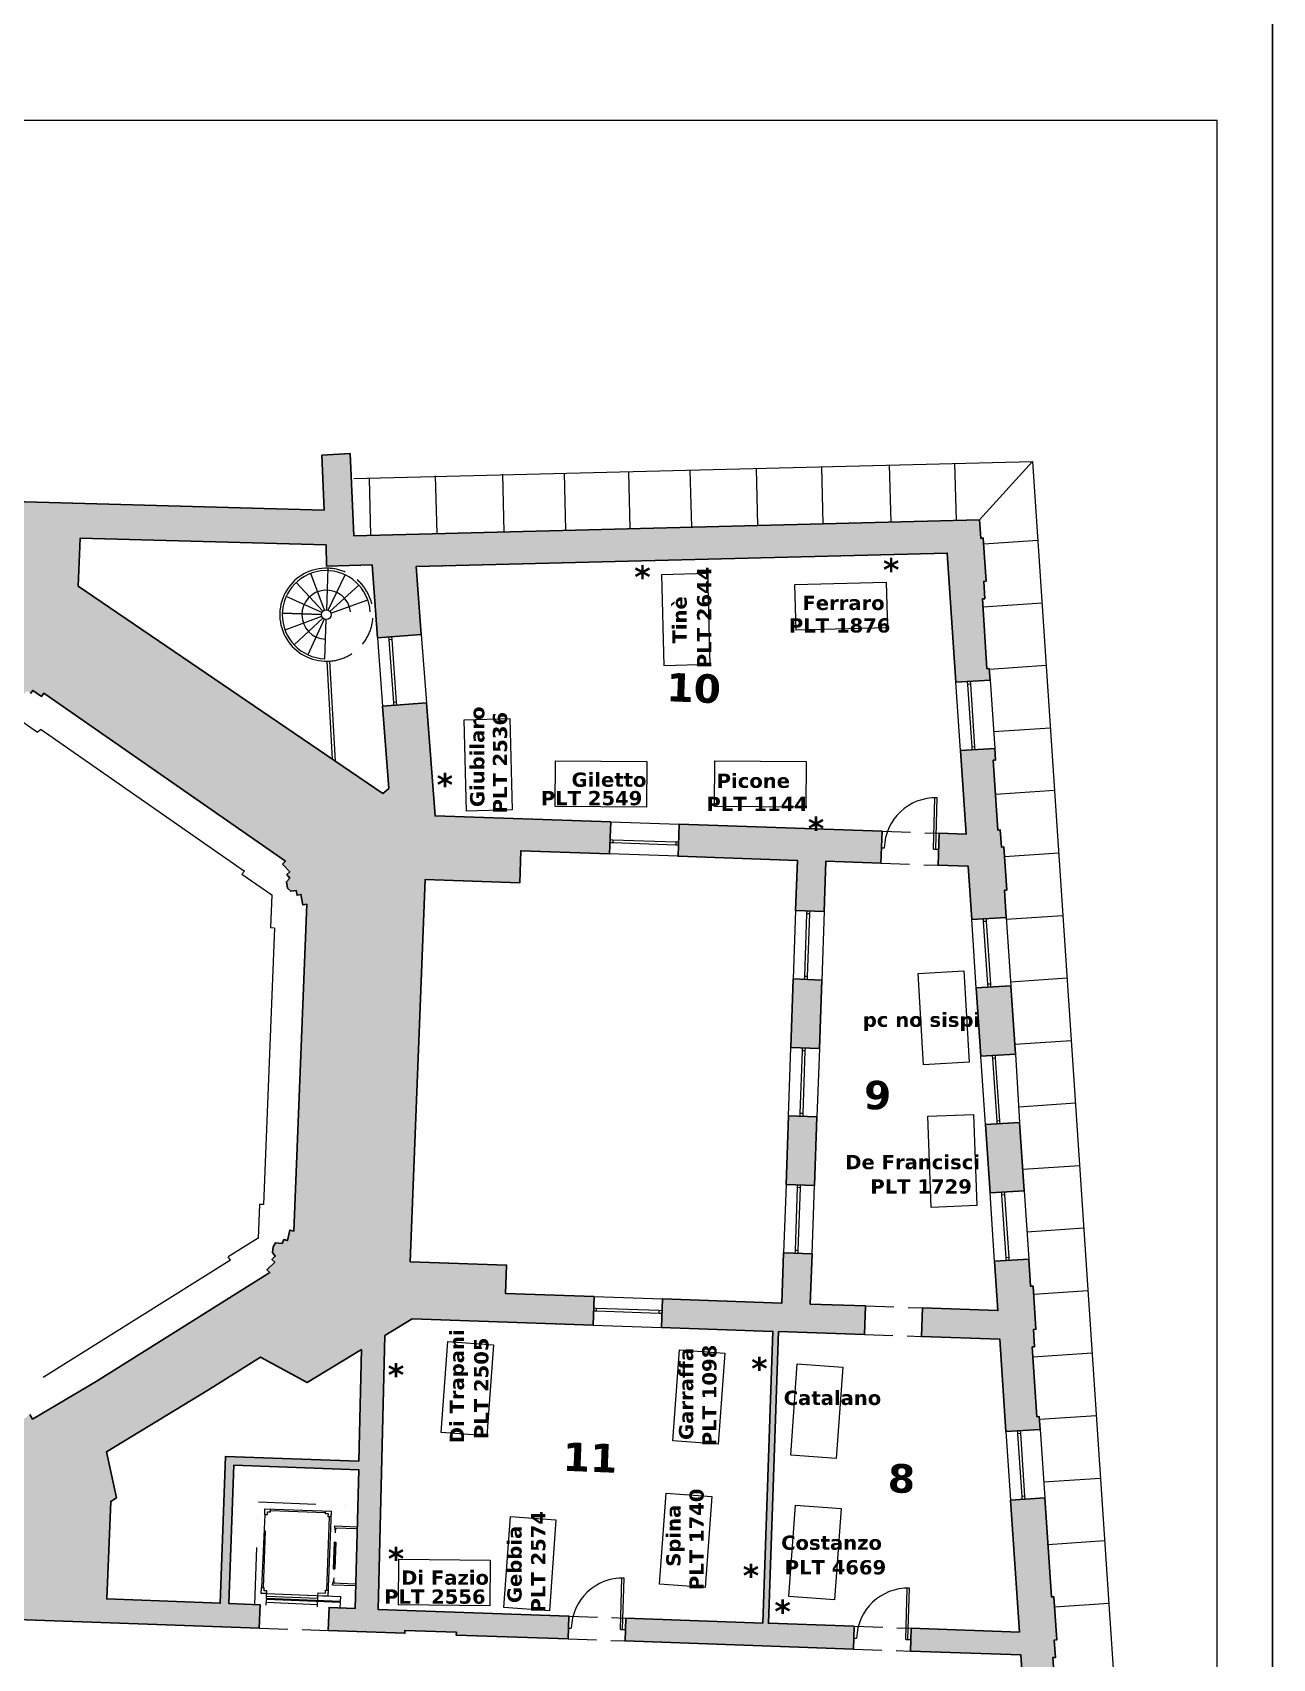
# Model space of a CAD drawing. Extents: x 1037 to 14540, y 1034 to 18285.
# Drawn here: x 12368 to 14540, y 6686 to 9534 of the extents above; entities that cross this region are included whole.
import ezdxf

# ---------------------------------------------------------------- set-up
doc = ezdxf.new("R2010")
doc.units = 0
doc.header["$LTSCALE"] = 100
doc.header["$MEASUREMENT"] = 0
doc.linetypes.add('TRATTEGGIATA', pattern=[0.75, 0.5, -0.25])
doc.linetypes.add('TRATTO-PUNTOX2', pattern=[2, 1, -0.5, 0, -0.5])
for name, color, linetype in [('infissi', 251, 'CONTINUOUS'), ('legenda testi', 7, 'CONTINUOUS'), ('murature polilinee', 7, 'CONTINUOUS'), ('murature retini', 253, 'CONTINUOUS'), ('proiezioni', 252, 'CONTINUOUS'), ('Tavoli', 250, 'CONTINUOUS'), ('testi PLT', 154, 'CONTINUOUS')]:
    doc.layers.add(name, color=color, linetype=linetype)
doc.layers.add('testi nomi personale', color=251, linetype='CONTINUOUS', lineweight=20)
doc.layers.add('testi numero stanza', color=40, linetype='CONTINUOUS', lineweight=30)
doc.styles.add('stile1', font='verdanab.ttf', dxfattribs={"height": 1})

msp = doc.modelspace()

# ---------------------------------------------------------------- hatches: boundary and pattern name
at = {"layer": 'murature retini', "lineweight": 30}
h = msp.add_hatch(color=256, dxfattribs=at)
h.paths.add_polyline_path([(13351.8, 7319.8), (13196.6, 7325.2), (13198.4, 7375.2), (13029.3, 7381), (13056, 8050.5), (13221.5, 8044.8), (13223.4, 8100.7), (13379, 8095.4), (13381, 8151.3), (13073.3, 8161.9), (13058.2, 8360), (12981.3, 8354.1), (12991.9, 8210), (12981.5, 8201.3), (12448.1, 8564.5), (12451.4, 8648.2), (12882.2, 8636.4), (12883.1, 8599.4), (12963.1, 8601.4), (12972.5, 8473.8), (13049.1, 8479.6), (13040.1, 8598.5), (13970.6, 8622.1), (13985.7, 8396.1), (14045.6, 8399.7), (14044.2, 8419.9), (14040, 8419.6), (14032, 8541.9), (14036.3, 8542.2), (14034.3, 8572.5), (14038.6, 8572.8), (14033.6, 8648.5), (14029.3, 8648.2), (14027.2, 8680.6), (12930.8, 8652.7), (12924.4, 8796.9), (12874.9, 8793.8), (12878.7, 8697.5), (12207.4, 8715.8), (12207.8, 8725.8), (12197.8, 8726.1), (12197.4, 8716.1), (11312.5, 8740.8), (11312.8, 8750.9), (11302.8, 8751.1), (11302.5, 8741.1), (11069.3, 8747.6), (11073.1, 8867.2), (11043.2, 8868.2), (11036.3, 8662), (10449, 8692.7), (10455.5, 8887.8), (10398, 8889.7), (10387.8, 8585), (10284.7, 8589.6), (10264.4, 8153.5), (10243.4, 8154.2), (10222.7, 7829.1), (10302.6, 7825.6), (10305.8, 7875.5), (10405.7, 7871.2), (10403.8, 7841.3), (10453.3, 7839.2), (10461.4, 8029), (10555, 8026.8), (10558.1, 8158.8), (10488.2, 8160.4), (10513.5, 8629.2), (11062.5, 8600.5), (11061.6, 8580.5), (11117.8, 8577.6), (11122.9, 8696.1), (11504.8, 8685.5), (11543.5, 8593.3), (11106.4, 8313.1), (11108.9, 8371.1), (11052.7, 8373.5), (11043, 8147.3), (10959.6, 8149.3), (10956.5, 8017.3), (11024.4, 8015.7), (11001.7, 7486.6), (10951.6, 7488.3), (10947.3, 7364.4), (11039.4, 7361.2), (11025.8, 7094.2), (11076.3, 7092.2), (11078.9, 7165.7), (11182.2, 7225), (11551.6, 6968.1), (11550.5, 6907.2), (11482.3, 6844.3), (11324.2, 6849.8), (11321.9, 6789.9), (11597.6, 6780.2), (11597.8, 6785.2), (11687.8, 6782), (11687.6, 6777), (11785.1, 6773.6), (11786.9, 6823.9), (11730.1, 6825.2), (11738.6, 6919), (11948.5, 6913.2), (11945.3, 6820.3), (11886.8, 6821.6), (11885, 6770.1), (12044, 6764.5), (12046.1, 6818), (12003.2, 6819), (12006.4, 6908.9), (12250.3, 6900.3), (12247.2, 6813.4), (12146.2, 6815.7), (12144, 6761), (12765.1, 6739.1), (12766.6, 6780), (12711.9, 6782.1), (12720.4, 7024.4), (12939.4, 7016.7), (12933.4, 6773.6), (12887.5, 6775.4), (12886.1, 6734.9), (13020.3, 6730.2), (13020.5, 6735.2), (13110.5, 6732), (13110.3, 6727), (13306.2, 6720.1), (13307.6, 6760.1), (12973.4, 6771.8), (12985.2, 7251.6), (13033.3, 7280.8), (13350.1, 7269.9)])
h.paths.add_polyline_path([(12479.4, 7171.1), (12783.5, 7361.9), (12778.7, 7367), (12792.3, 7379.9), (12787.4, 7385), (12793.2, 7390.5), (12788.1, 7397.2), (12789.4, 7407.3), (12793.9, 7414.1), (12805.1, 7412.8), (12808.1, 7419.7), (12814.4, 7418.1), (12818.9, 7436.3), (12825.6, 7434.6), (12848.5, 8007), (12841.6, 8005.8), (12838.3, 8024.3), (12831.5, 8023), (12830, 8030.9), (12820.3, 8029.9), (12814.6, 8035.4), (12812.8, 8046.3), (12818.5, 8053), (12813.6, 8059), (12818.7, 8063.8), (12806, 8077.5), (12811.1, 8082.3), (12387.7, 8376.8), (12383.7, 8371), (12368.3, 8381.7), (12364.3, 8376), (12357.8, 8380.6), (12351.9, 8374), (12342.1, 8372.7), (12334.8, 8378.3), (12334.6, 8388.5), (12326.4, 8388.1), (12326.5, 8395.8), (12307.8, 8396.5), (12308.1, 8403.5), (11753.9, 8425.2), (11753.8, 8418.2), (11735.1, 8418.6), (11734.9, 8411.6), (11726.9, 8411.7), (11725, 8400.2), (11717.6, 8397.2), (11708.5, 8397.9), (11702.9, 8404.9), (11696.1, 8401), (11692.5, 8407), (11676.5, 8397.2), (11672.8, 8403.2), (11210, 8106.5), (11214.9, 8101.4), (11201.4, 8088.4), (11206.2, 8083.4), (11200.5, 8077.8), (11207, 8069.6), (11205.8, 8059.9), (11196.8, 8056), (11187.6, 8056.2), (11186.2, 8048.5), (11179.4, 8050.2), (11175.1, 8031.9), (11168.2, 8033.6), (11146.7, 7493.6), (11153.6, 7494.8), (11156.7, 7476.4), (11163.6, 7477.5), (11165, 7469.7), (11173.6, 7470.3), (11182.3, 7463.5), (11182.7, 7454.8), (11176.1, 7448.1), (11181.3, 7441.4), (11176.1, 7436.7), (11188.7, 7422.9), (11183.5, 7418.2), (11592.6, 7124.7), (11596.6, 7130.4), (11611.9, 7119.6), (11615.9, 7125.3), (11622.5, 7120.7), (11629.4, 7128.1), (11637.6, 7128.5), (11645.3, 7122.8), (11646.1, 7112.1), (11654, 7112.3), (11653.6, 7105.3), (11672.3, 7104.4), (11672, 7097.4), (12276.7, 7073.2), (12276.9, 7080.2), (12295.7, 7079.8), (12297.8, 7083.6), (12304.6, 7098.4), (12312.6, 7103.5), (12326.2, 7106.3), (12332.9, 7101.9), (12343.4, 7107), (12346.8, 7101), (12363, 7113.2), (12368.1, 7105.2)], flags=16)
h.paths.add_polyline_path([(12944.5, 7227.1), (12849.1, 7169.3), (12767.2, 7213.9), (12676.2, 7156.8), (12497.5, 7048.1), (12514.9, 6967.1), (12504.9, 6961.1), (12497.9, 6790.2), (12696.9, 6782.6), (12706, 7039.9), (12939.8, 7031.7)], flags=16)
h.paths.add_polyline_path([(11019.7, 6974.4), (11072.1, 6972.3), (11069.5, 6898.8), (11170.9, 6895.3), (11169.5, 6855.3), (11224.2, 6853.4), (11221.9, 6793.4), (10981.7, 6801.8), (10983.5, 6851.8), (11013.5, 6850.8)], flags=17)
h.paths.add_polyline_path([(10883.5, 6855.3), (10612.7, 6864.9), (10611.8, 6839.9), (10511.9, 6843.4), (10512.8, 6868.4), (10411.8, 6871.9), (10433.7, 7382.5), (10530.7, 7379.1), (10535.1, 7503), (10439, 7506.4), (10444.9, 7644.4), (10391.4, 7646.7), (10389.5, 7616.7), (10289.6, 7621), (10292.7, 7670.9), (10212.8, 7674.3), (10194.7, 7390.4), (10211.2, 7389.9), (10201.4, 6930.8), (10248.2, 6930.3), (10243.5, 6847.7), (10248.2, 6847.4), (10247.4, 6832.9), (10251.7, 6832.6), (10248.5, 6776.3), (10244.2, 6776.5), (10243.4, 6762), (10311.1, 6758.2), (10315.7, 6825.3), (10511, 6818.4), (10511.2, 6823.4), (10611.1, 6819.9), (10610.9, 6814.9), (10881.8, 6805.4)])
h.paths.add_polyline_path([(10598.4, 6464.1), (10600, 6504.1), (10870.9, 6493.6), (10869.4, 6453.6), (10752.3, 6458.1), (10721.8, 5915.9), (10839.3, 5910.6), (10836.9, 5850.7), (10817.5, 5851.8), (10817.7, 5856.1), (10740.8, 5860.3), (10740.5, 5856), (10710.2, 5857.7), (10710, 5853.4), (10634.2, 5857.7), (10634.5, 5861.9), (10604.2, 5863.6), (10604.4, 5867.9), (10527.5, 5872.2), (10527.2, 5867.9), (10512.1, 5868.8), (10515.7, 5928.8), (10681.9, 5917.7), (10712.3, 6459.7)])
h.paths.add_polyline_path([(10970.8, 6489.7), (11209.8, 6480.4), (11208.2, 6440.5), (11101.4, 6444.6), (11080.6, 5900), (11272.9, 5890.1), (11270.5, 5829.8), (11251, 5830.8), (11251.2, 5835.1), (11174.3, 5838.9), (11174, 5834.6), (11143.7, 5836.1), (11143.5, 5831.8), (11067.8, 5835.5), (11068, 5839.8), (11037.7, 5841.3), (11037.9, 5845.6), (10960.9, 5849.3), (10960.7, 5845), (10945.6, 5845.8), (10949.2, 5905.7), (11040.6, 5901.5), (11061.4, 6446.1), (10969.4, 6449.7)])
h.paths.add_polyline_path([(10226.6, 6582.6), (10298.7, 6578.6), (10294.4, 6516.2), (10500, 6507.9), (10498.5, 6468), (10285.4, 6476.2), (10268.1, 6238.3), (10203.2, 6241.9), (10204.4, 6264.2), (10208.7, 6263.9), (10210.4, 6294.2), (10214.7, 6294), (10218.5, 6362.2), (10214.2, 6362.4), (10215.7, 6390.7), (10211.6, 6392.9), (10215.5, 6461.1), (10219.8, 6460.8), (10221.5, 6491.1), (10225.8, 6490.9), (10229.6, 6559.1), (10225.3, 6559.3)])
h.paths.add_polyline_path([(10258.7, 6108.6), (10246.9, 5946.8), (10405.9, 5936.2), (10403.5, 5876.2), (10384.1, 5877.3), (10384.3, 5881.6), (10307.4, 5885.9), (10307.1, 5881.6), (10276.8, 5883.3), (10276.6, 5879), (10200.9, 5883.2), (10201.1, 5887.5), (10183, 5888.5), (10184.7, 5917.8), (10180.4, 5918.1), (10182.1, 5948.4), (10177.8, 5948.6), (10182, 6024.3), (10186.3, 6024.1), (10188, 6054.4), (10192.3, 6054.1), (10195.5, 6112.1)])
h.paths.add_polyline_path([(11309.7, 6476.6), (11576.6, 6466.2), (11575, 6426.2), (11535.1, 6427.8), (11513, 5877.3), (11719.3, 5864.8), (11715.6, 5803.9), (11689, 5805.5), (11689.3, 5809.8), (11612.4, 5814.5), (11612.1, 5810.3), (11581.8, 5812.1), (11581.6, 5807.8), (11505.8, 5812.5), (11506.1, 5816.8), (11475.8, 5818.6), (11476.1, 5822.9), (11399.2, 5827.6), (11398.9, 5823.3), (11379.1, 5824.5), (11382.7, 5884.4), (11473.1, 5879.8), (11495.1, 6429.3), (11308.2, 6436.6)])
h.paths.add_polyline_path([(11676.6, 6462.3), (12031.4, 6448.6), (12029.8, 6408.9), (11989.8, 6410.5), (11994.2, 5848.9), (12154.4, 5838.8), (12150.7, 5778.8), (12135.4, 5779.7), (12135.7, 5784), (12058.7, 5788.7), (12056.5, 5784.5), (12028.2, 5786.3), (12027.9, 5782), (11952.2, 5786.6), (11952.5, 5790.9), (11922.2, 5792.8), (11922.5, 5797.1), (11845.5, 5801.8), (11845.3, 5797.5), (11825.5, 5798.7), (11829.1, 5858.1), (11954.2, 5850.4), (11949.8, 6412.1), (11675, 6422.9)])
h.paths.add_polyline_path([(12131.3, 6444.7), (12500.8, 6430.4), (12499.2, 6390.4), (12427, 6393.2), (12420.4, 5823), (12589.7, 5813.9), (12587.3, 5753.8), (12572, 5754.6), (12572.3, 5758.9), (12495.3, 5763.1), (12495.1, 5758.8), (12464.8, 5760.5), (12464.5, 5756.2), (12388.8, 5760.4), (12389, 5764.7), (12358.7, 5766.3), (12359, 5770.6), (12282, 5774.8), (12281.8, 5770.5), (12261.9, 5771.6), (12264.3, 5831.9), (12380.4, 5824.6), (12387, 6394.7), (12129.7, 6404.9)])
h.paths.add_polyline_path([(12600.7, 6426.5), (13009.1, 6410.6), (13007.6, 6317.9), (12959.7, 6304.5), (12896.1, 6258.4), (12854.1, 6190.5), (12837.8, 6106.9), (12850.9, 6022.8), (12890.3, 5953.2), (12952.1, 5904.8), (13011.8, 5888.1), (13017.3, 5774.3), (13024.3, 5773.4), (13022.7, 5734), (13002.8, 5734.8), (13003, 5739.1), (12926, 5742.2), (12925.8, 5737.9), (12895.5, 5739.1), (12895.3, 5734.8), (12819.5, 5737.8), (12819.7, 5742.1), (12789.4, 5743.4), (12789.5, 5747.7), (12712.5, 5750.7), (12712.3, 5746.4), (12697.1, 5747), (12699.5, 5808), (12817.2, 5801.6), (12823.8, 6377.8), (12599.1, 6386.5)])
h.paths.add_polyline_path([(13099.1, 6406.3), (13295, 6401.4), (13294.9, 6361.4), (13270.9, 6362.1), (13269.6, 5782), (13460.2, 5771.9), (13457.8, 5711.9), (13439.2, 5712.9), (13439.5, 5717.2), (13362.5, 5721.2), (13362.3, 5716.9), (13332, 5718.5), (13331.8, 5714.2), (13256, 5718.2), (13256.2, 5722.5), (13225.9, 5724.1), (13226.2, 5728.4), (13149.2, 5732.4), (13149, 5728.2), (13132.6, 5729), (13134.2, 5768.9), (13137.8, 5768.8), (13138.2, 5929.3), (13158, 5948.1), (13200, 6016.1), (13216.3, 6099.7), (13203.2, 6183.8), (13164.1, 6253), (13097.3, 6304)])
h.paths.add_polyline_path([(13395, 6399.1), (13795, 6389.8), (13794.9, 6349.8), (13710.9, 6351.9), (13709.5, 5759.8), (13895.4, 5749.3), (13893.1, 5689), (13874.5, 5690), (13874.7, 5694.2), (13797.7, 5698.3), (13797.5, 5694), (13767.2, 5695.6), (13767, 5691.3), (13691.2, 5695.3), (13691.5, 5699.6), (13663.1, 5701.1), (13661.4, 5705.5), (13584.4, 5709.5), (13584.2, 5705.2), (13567.6, 5706.1), (13570, 5766), (13669.5, 5760.7), (13670.5, 6162.8), (13630.5, 6163.7), (13630.5, 6173.7), (13670.5, 6172.8), (13670.9, 6352.9), (13550.9, 6355.6), (13550.5, 6175.5), (13560.5, 6175.3), (13560.5, 6165.3), (13530.5, 6166), (13530.5, 6176), (13540.5, 6175.8), (13540.8, 6282.7), (13523.4, 6282.7), (13523.4, 6356.2), (13420.9, 6358.5), (13420.5, 6178.5), (13460.5, 6177.6), (13460.5, 6167.6), (13410.5, 6168.7), (13410.9, 6358.7), (13394.9, 6359.1)])
h.paths.add_polyline_path([(13895, 6387.4), (14120.2, 6382.2), (14114.6, 6466.1), (14178.8, 6470), (14186, 6361.7), (14190.3, 6362), (14195.4, 6286.3), (14191.1, 6286), (14193.1, 6255.8), (14188.8, 6255.5), (14198.2, 6115), (14202.5, 6115.3), (14204, 6092.5), (14139.8, 6088.7), (14122.9, 6342.4), (13894.9, 6347.4)])
h.paths.add_polyline_path([(14147.8, 5968.9), (14212, 5972.8), (14213.5, 5950.1), (14209.3, 5949.8), (14218.6, 5809.3), (14222.9, 5809.6), (14225, 5779.3), (14229.3, 5779.6), (14234.3, 5703.9), (14230, 5703.6), (14232.1, 5672.8), (14202.5, 5674.2), (14202.3, 5669.9), (14138.3, 5672.9), (14138.5, 5677.2), (14110.9, 5678.4), (14111.1, 5682.7), (14034.1, 5686.3), (14033.9, 5682), (14002.9, 5683.4), (14005.3, 5743.1), (14163.5, 5734.1)])
h.paths.add_polyline_path([(14106.6, 6585.8), (14099.5, 6692.2), (13906, 6699), (13907.4, 6739), (14096.8, 6732.3), (14081.4, 6963.5), (14141.3, 6967.1), (14152.9, 6793.8), (14157.2, 6794.1), (14162.2, 6718.4), (14157.9, 6718.1), (14159.9, 6687.8), (14155.6, 6687.5), (14160.7, 6612.1), (14165, 6612.4), (14166.5, 6589.4)])
h.paths.add_polyline_path([(13471.7, 7315.7), (13680.7, 7308.5), (13683.8, 7396.5), (13733.7, 7394.7), (13730.6, 7306.8), (13827.1, 7303.4), (13825.3, 7253.5), (13675.1, 7258.7), (13657.2, 6747.8), (13807.4, 6742.5), (13806, 6702.5), (13406.1, 6716.6), (13407.5, 6756.6), (13647.2, 6748.1), (13665.1, 7259), (13470, 7265.7)])
h.paths.add_polyline_path([(14073.4, 7083.3), (14062.6, 7245.3), (13925.3, 7250), (13927.1, 7300), (14059.2, 7295.4), (14053.4, 7381.8), (14113.3, 7385.4), (14116.5, 7338), (14120.8, 7338.3), (14125.9, 7262.6), (14121.6, 7262.4), (14123.6, 7232.1), (14119.3, 7231.8), (14127.5, 7109.5), (14131.8, 7109.8), (14133.3, 7086.9)])
h.paths.add_polyline_path([(14037.4, 7621.3), (14097.3, 7624.9), (14105.3, 7505.2), (14045.4, 7501.5)])
h.paths.add_polyline_path([(14090.1, 7744.7), (14082, 7864.4), (14021.4, 7860.8), (14029.4, 7741)])
h.paths.add_polyline_path([(13993.7, 8276.3), (14053.6, 8279.9), (14055, 8259.7), (14050.7, 8259.4), (14059, 8137.1), (14063.3, 8137.4), (14065.4, 8107.2), (14069.7, 8107.5), (14074.8, 8031.8), (14070.5, 8031.5), (14073.8, 7984.1), (14013.4, 7980.5), (14007.2, 8073.7), (13954.3, 8075.5), (13956.2, 8131.5), (14003.5, 8129.8)])
h.paths.add_polyline_path([(13500.9, 8147.2), (13856.3, 8134.9), (13854.3, 8079), (13757.9, 8082.3), (13754.8, 7994.3), (13704.8, 7996.1), (13707.9, 8084), (13499, 8091.2)], flags=17)
h.paths.add_polyline_path([(13750.6, 7874.4), (13746.4, 7754.5), (13696.4, 7756.2), (13700.6, 7876.2)], flags=17)
h.paths.add_polyline_path([(13692.2, 7636.3), (13742.1, 7634.6), (13737.9, 7514.6), (13688, 7516.4)], flags=17)

# ---------------------------------------------------------------- linework, layer by layer
at = {"layer": 'infissi', "linetype": 'Continuous'}
for p, q in [((12992.8, 8470.3), (12992.4, 8475.3)), ((13000.9, 8360.6), (12992.8, 8470.3)), ((12997.8, 8470.7), (12997.4, 8475.7)), ((13005.8, 8361), (12997.8, 8470.7)), ((14005.6, 8397.3), (14006, 8392.3)), ((14006, 8392.3), (14013.3, 8282.5)), ((14010.6, 8397.6), (14011, 8392.6)), ((14011, 8392.6), (14018.3, 8282.8)), ((13001.2, 8355.6), (13000.9, 8360.6)), ((13006.2, 8356), (13005.8, 8361)), ((14013.3, 8282.5), (14013.6, 8277.5)), ((14018.3, 8282.8), (14018.6, 8277.8)), ((13946.2, 8103.7), (13948.7, 8193.6)), ((13950.2, 8103.6), (13952.7, 8193.6)), ((13379.9, 8120.3), (13384.9, 8120.2)), ((13384.9, 8120.2), (13494.8, 8116.4)), ((13379.7, 8115.3), (13384.7, 8115.2)), ((13384.7, 8115.2), (13494.7, 8111.4)), ((13494.7, 8111.4), (13499.7, 8111.2)), ((13494.8, 8116.4), (13499.8, 8116.2)), ((13855.3, 8106.2), (13860.3, 8106.1)), ((13946.2, 8103.7), (13955.2, 8103.5)), ((13720.8, 7880.5), (13724.6, 7990.4)), ((13725.8, 7880.3), (13729.6, 7990.2)), ((14033.4, 7981.7), (14033.7, 7976.7)), ((14033.7, 7976.7), (14041.1, 7866.9)), ((14038.4, 7982), (14038.7, 7977)), ((14038.7, 7977), (14046.1, 7867.2)), ((14041.1, 7866.9), (14041.4, 7862)), ((14046.1, 7867.2), (14046.4, 7862.3)), ((13716.2, 7750.5), (13712.3, 7640.6)), ((13721.2, 7750.4), (13717.3, 7640.4)), ((14049.7, 7737.2), (14057.1, 7627.4)), ((14054.7, 7737.5), (14062.1, 7627.8)), ((13707.8, 7510.7), (13703.9, 7400.8)), ((13712.8, 7510.5), (13708.9, 7400.6)), ((14065.7, 7497.7), (14073.1, 7388)), ((14070.7, 7498.1), (14078.1, 7388.3)), ((13355.9, 7294.7), (13465.9, 7290.9)), ((13356.1, 7299.7), (13466, 7295.9)), ((14093.7, 7079.4), (14101, 6969.7)), ((14098.7, 7079.8), (14106, 6970)), ((13397.8, 6736.9), (13400.3, 6826.7)), ((13401.8, 6736.8), (13404.3, 6826.7)), ((13897.7, 6719.3), (13900.1, 6809.2)), ((13901.7, 6719.2), (13904.1, 6809.1)), ((13306.9, 6739.3), (13311.9, 6739.2)), ((13397.8, 6736.9), (13406.8, 6736.6)), ((13806.7, 6721.8), (13811.7, 6721.6)), ((13897.7, 6719.3), (13906.7, 6719))]:
    msp.add_line(p, q, dxfattribs=at)
at = {"layer": 'infissi'}
for p, q in [((12997.8, 8470.7), (12992.8, 8470.3)), ((14011, 8392.6), (14006, 8392.3)), ((13005.8, 8361), (13000.9, 8360.6)), ((14018.3, 8282.8), (14013.3, 8282.5)), ((13384.9, 8120.2), (13384.7, 8115.2)), ((13494.8, 8116.4), (13494.7, 8111.4)), ((14038.7, 7977), (14033.7, 7976.7)), ((14046.1, 7867.2), (14041.1, 7866.9))]:
    msp.add_line(p, q, dxfattribs=at)
at = {"layer": 'infissi', "linetype": 'Continuous'}
for centre in [(13950.2, 8103.6), (13401.8, 6736.8), (13901.7, 6719.2)]:
    msp.add_arc(centre, 90, 88.4504, 178.4482, dxfattribs=at)
at = {"layer": 'legenda testi', "lineweight": 30}
msp.add_lwpolyline([(1036.6, 18284.6), (14540.3, 18284.6), (14540.3, 5167.4), (1036.6, 5167.4)], close=True, dxfattribs=at)
at = {"layer": 'legenda testi'}
msp.add_lwpolyline([(7937.2, 5269.1), (14443.4, 5269.1), (14443.4, 9380), (7937.2, 9380)], close=True, dxfattribs=at)
at = {"layer": 'murature polilinee', "lineweight": 30}
for points in [[(12144, 6761), (12765.1, 6739.1), (12766.6, 6780), (12711.9, 6782.1), (12720.4, 7024.4), (12939.4, 7016.7), (12933.4, 6773.6), (12887.5, 6775.4), (12886.1, 6734.9), (13020.3, 6730.2), (13020.5, 6735.2), (13110.5, 6732), (13110.3, 6727), (13306.2, 6720.1), (13307.6, 6760.1), (12973.4, 6771.8), (12985.2, 7251.6), (13033.3, 7280.8), (13350.1, 7269.9), (13351.8, 7319.8), (13196.6, 7325.2), (13198.4, 7375.2), (13029.3, 7381), (13056, 8050.5), (13221.5, 8044.8), (13223.4, 8100.7), (13379, 8095.4), (13381, 8151.3), (13073.3, 8161.9), (13058.2, 8360), (12981.3, 8354.1), (12991.9, 8210), (12981.5, 8201.3), (12448.1, 8564.5), (12451.4, 8648.2), (12882.2, 8636.4), (12883.1, 8599.4), (12963.1, 8601.4), (12972.5, 8473.8), (13049.1, 8479.6), (13040.1, 8598.5), (13970.6, 8622.1), (13985.7, 8396.1), (14045.6, 8399.7), (14044.2, 8419.9), (14040, 8419.6), (14032, 8541.9), (14036.3, 8542.2), (14034.3, 8572.5), (14038.6, 8572.8), (14033.6, 8648.5), (14029.3, 8648.2), (14027.2, 8680.6), (12930.8, 8652.7), (12924.4, 8796.9), (12874.9, 8793.8), (12878.7, 8697.5), (12207.4, 8715.8)], [(12363, 7113.2), (12368.1, 7105.2), (12368.1, 7105.2), (12368.1, 7105.2), (12368.1, 7105.2), (12368.1, 7105.2), (12368.1, 7105.2), (12368.1, 7105.2), (12368.1, 7105.2), (12368.1, 7105.2), (12479.4, 7171.1), (12479.4, 7171.1), (12479.4, 7171.1), (12479.4, 7171.1), (12479.4, 7171.1), (12479.4, 7171.1), (12479.4, 7171.1), (12479.4, 7171.1), (12783.5, 7361.9), (12778.7, 7367), (12792.3, 7379.9), (12787.4, 7385), (12793.2, 7390.5), (12793.2, 7390.5), (12793.2, 7390.5), (12788.1, 7397.2), (12789.4, 7407.3), (12793.9, 7414.1), (12805.1, 7412.8), (12808.1, 7419.7), (12814.4, 7418.1), (12818.9, 7436.3), (12825.6, 7434.6), (12848.5, 8007), (12841.6, 8005.8), (12838.3, 8024.3), (12831.5, 8023), (12830, 8030.9), (12820.3, 8029.9), (12814.6, 8035.4), (12812.8, 8046.3), (12818.5, 8053), (12813.6, 8059), (12818.7, 8063.8), (12806, 8077.5), (12811.1, 8082.3), (12387.7, 8376.8), (12383.7, 8371), (12368.3, 8381.7), (12364.3, 8376)]]:
    msp.add_lwpolyline(points, dxfattribs=at)
for points in [[(13993.7, 8276.3), (14053.6, 8279.9), (14055, 8259.7), (14050.7, 8259.4), (14059, 8137.1), (14063.3, 8137.4), (14065.4, 8107.2), (14069.7, 8107.5), (14074.8, 8031.8), (14070.5, 8031.5), (14073.8, 7984.1), (14013.4, 7980.5), (14007.2, 8073.7), (13954.3, 8075.5), (13956.2, 8131.5), (14003.5, 8129.8)], [(13500.9, 8147.2), (13856.3, 8134.9), (13854.3, 8079), (13757.9, 8082.3), (13754.8, 7994.3), (13704.8, 7996.1), (13707.9, 8084), (13499, 8091.2)], [(13750.6, 7874.4), (13746.4, 7754.5), (13696.4, 7756.2), (13700.6, 7876.2)], [(14090.1, 7744.7), (14082, 7864.4), (14021.4, 7860.8), (14029.4, 7741)], [(13692.2, 7636.3), (13742.1, 7634.6), (13737.9, 7514.6), (13688, 7516.4)], [(14037.4, 7621.3), (14097.3, 7624.9), (14105.3, 7505.2), (14045.4, 7501.5)], [(13471.7, 7315.7), (13680.7, 7308.5), (13683.8, 7396.5), (13733.7, 7394.7), (13730.6, 7306.8), (13827.1, 7303.4), (13825.3, 7253.5), (13675.1, 7258.7), (13657.2, 6747.8), (13807.4, 6742.5), (13806, 6702.5), (13406.1, 6716.6), (13407.5, 6756.6), (13647.2, 6748.1), (13665.1, 7259), (13470, 7265.7)], [(14073.4, 7083.3), (14062.6, 7245.3), (13925.3, 7250), (13927.1, 7300), (14059.2, 7295.4), (14053.4, 7381.8), (14113.3, 7385.4), (14116.5, 7338), (14120.8, 7338.3), (14125.9, 7262.6), (14121.6, 7262.4), (14123.6, 7232.1), (14119.3, 7231.8), (14127.5, 7109.5), (14131.8, 7109.8), (14133.3, 7086.9)], [(12944.5, 7227.1), (12849.1, 7169.3), (12767.2, 7213.9), (12767.2, 7213.9), (12767.2, 7213.9), (12767.2, 7213.9), (12676.2, 7156.8), (12676.2, 7156.8), (12497.5, 7048.1), (12497.5, 7048.1), (12497.5, 7048.1), (12497.5, 7048.1), (12497.5, 7048.1), (12497.5, 7048.1), (12497.5, 7048.1), (12497.5, 7048.1), (12497.5, 7048.1), (12497.5, 7048.1), (12497.5, 7048.1), (12497.5, 7048.1), (12497.5, 7048.1), (12497.5, 7048.1), (12497.5, 7048.1), (12497.5, 7048.1), (12497.5, 7048.1), (12497.5, 7048.1), (12497.5, 7048.1), (12497.5, 7048.1), (12497.5, 7048.1), (12497.5, 7048.1), (12497.5, 7048.1), (12497.5, 7048.1), (12497.5, 7048.1), (12497.5, 7048.1), (12497.5, 7048.1), (12497.5, 7048.1), (12497.5, 7048.1), (12497.5, 7048.1), (12497.5, 7048.1), (12497.5, 7048.1), (12514.9, 6967.1), (12514.9, 6967.1), (12514.9, 6967.1), (12504.9, 6961.1), (12497.9, 6790.2), (12497.9, 6790.2), (12497.9, 6790.2), (12497.9, 6790.2), (12497.9, 6790.2), (12497.9, 6790.2), (12497.9, 6790.2), (12497.9, 6790.2), (12497.9, 6790.2), (12497.9, 6790.2), (12497.9, 6790.2), (12497.9, 6790.2), (12497.9, 6790.2), (12497.9, 6790.2), (12696.9, 6782.6), (12706, 7039.9), (12939.8, 7031.7)], [(14106.6, 6585.8), (14099.5, 6692.2), (13906, 6699), (13907.4, 6739), (14096.8, 6732.3), (14081.4, 6963.5), (14141.3, 6967.1), (14152.9, 6793.8), (14157.2, 6794.1), (14162.2, 6718.4), (14157.9, 6718.1), (14159.9, 6687.8), (14155.6, 6687.5), (14160.7, 6612.1), (14165, 6612.4), (14166.5, 6589.4)]]:
    msp.add_lwpolyline(points, close=True, dxfattribs=at)
at = {"layer": 'proiezioni', "color": 7}
msp.add_line((12930.8, 8752.7), (14120, 8782.9), dxfattribs=at)
at = {"layer": 'proiezioni'}
for p, q in [((13749.9, 8773.5), (13752.4, 8673.6)), ((13869, 8776.7), (13871.6, 8676.6)), ((13983.4, 8780), (13985.9, 8679.5)), ((14027.2, 8680.6), (14120, 8782.9)), ((12957.7, 8752.6), (12960.2, 8653.5)), ((13073.6, 8757.4), (13076.2, 8656.4)), ((13191.2, 8760.7), (13193.8, 8659.4)), ((13299.1, 8762.3), (13301.6, 8662.1)), ((13411.8, 8763.9), (13414.3, 8665)), ((13519.6, 8767.1), (13522.2, 8667.7)), ((13635.6, 8770.3), (13638.1, 8670.7)), ((14129.2, 8644.1), (14034.3, 8637.8)), ((14136.6, 8534.6), (14032.9, 8527.7)), ((12972.5, 8473.8), (12981.3, 8354.1)), ((12893.3, 8261.3), (12884, 8432.8)), ((12898.5, 8257.8), (12889, 8433)), ((14143.9, 8425.1), (14044.3, 8418.5)), ((13993.7, 8276.3), (13985.7, 8396.1)), ((14151.2, 8315.6), (14051.6, 8309)), ((14158.5, 8206.1), (14054.8, 8199.2)), ((13499, 8091.2), (13379, 8095.4)), ((14165.8, 8096.6), (14070.8, 8090.2)), ((13704.8, 7996.1), (13700.6, 7876.2)), ((13729.6, 7990.2), (13724.6, 7990.4)), ((14021.4, 7860.8), (14013.4, 7980.5)), ((14173.1, 7987.1), (14074, 7980.4)), ((13725.8, 7880.3), (13720.8, 7880.5)), ((14180.5, 7877.6), (14081.5, 7870.9)), ((13692.2, 7636.3), (13696.4, 7756.2)), ((13721.2, 7750.4), (13716.2, 7750.5)), ((14187.8, 7768), (14089, 7761.4)), ((14037.4, 7621.3), (14029.4, 7741)), ((14054.7, 7737.5), (14049.7, 7737.2)), ((13717.3, 7640.4), (13712.3, 7640.6)), ((14195.1, 7658.5), (14095.7, 7651.9)), ((14062.1, 7627.8), (14057.1, 7627.4)), ((14202.4, 7549), (14102.8, 7542.4)), ((13688, 7516.4), (13683.8, 7396.5)), ((13712.8, 7510.5), (13707.8, 7510.7)), ((14053.4, 7381.8), (14045.4, 7501.5)), ((14070.7, 7498.1), (14065.7, 7497.7)), ((14209.7, 7439.5), (14110.2, 7432.9)), ((13708.9, 7400.6), (13703.9, 7400.8)), ((14078.1, 7388.3), (14073.1, 7388)), ((13351.8, 7319.8), (13471.7, 7315.7)), ((14217, 7330), (14121.8, 7323.6)), ((13355.9, 7294.7), (13356.1, 7299.7)), ((13465.9, 7290.9), (13466, 7295.9)), ((14224.4, 7220.5), (14120.5, 7213.6)), ((14231.7, 7111), (14132.1, 7104.3)), ((14073.4, 7083.3), (14081.4, 6963.5)), ((14098.7, 7079.8), (14093.7, 7079.4)), ((14239, 7001.5), (14139.4, 6994.8)), ((14106, 6970), (14101, 6969.7)), ((12774.7, 6938.3), (12768.9, 6809.9)), ((12883.3, 6805.6), (12888.2, 6934)), ((12885.9, 6795.5), (12891.5, 6943.9)), ((12897.4, 6914.1), (12897.6, 6918.1)), ((12897.4, 6915.1), (12937.4, 6913.6)), ((12897.4, 6914.1), (12898.4, 6914.1)), ((12897.6, 6918.1), (12937.5, 6916.6)), ((12898.3, 6911.1), (12898.4, 6914.1)), ((12898.3, 6911.1), (12899.3, 6911)), ((12898.6, 6905.8), (12898.8, 6911.1)), ((12899.3, 6911), (12899.4, 6914)), ((12899.4, 6914), (12900.4, 6914)), ((12900.4, 6914), (12900.4, 6915)), ((12896.5, 6890.1), (12894.7, 6843.2)), ((12896.5, 6890.1), (12899.5, 6890)), ((12899.5, 6890), (12897.7, 6843.1)), ((14246.3, 6892), (14146.7, 6885.3)), ((12894.7, 6843.2), (12897.7, 6843.1)), ((12768.5, 6799.9), (12768.9, 6809.9)), ((12893.8, 6819.2), (12893.6, 6815.2)), ((12893.6, 6815.2), (12893.8, 6818.2)), ((12893.6, 6815.2), (12933.6, 6813.7)), ((12893.8, 6819.2), (12894.8, 6819.1)), ((12893.8, 6818.2), (12933.7, 6816.7)), ((12894.9, 6822.1), (12894.8, 6819.1)), ((12894.9, 6822.1), (12895.9, 6822.1)), ((12895.6, 6827.4), (12895.4, 6822.1)), ((12895.9, 6822.1), (12895.8, 6819.1)), ((12895.8, 6819.1), (12896.8, 6819.1)), ((12896.8, 6819.1), (12896.8, 6818.1)), ((12777.2, 6779.6), (12777.6, 6789.5)), ((12777.4, 6784.6), (12867.3, 6780.8)), ((12777.6, 6791), (12778, 6799.6)), ((12907.5, 6785.6), (12777.6, 6791)), ((12907.5, 6784.1), (12777.6, 6789.5)), ((12777.8, 6795.3), (12867.7, 6791.6)), ((12778, 6799.6), (12907.9, 6794.6)), ((12867.1, 6776.2), (12867.5, 6786.1)), ((12867.6, 6787.6), (12867.9, 6796.1)), ((12885.9, 6795.5), (12886.2, 6805.5)), ((12907.1, 6774.6), (12907.5, 6784.1)), ((12907.5, 6785.6), (12907.9, 6794.6)), ((14253.6, 6782.4), (14158.4, 6776.1))]:
    msp.add_line(p, q, dxfattribs=at)
at = {"layer": 'proiezioni', "color": 7, "linetype": 'Continuous'}
msp.add_line((14120, 8782.9), (14334.5, 5572.4), dxfattribs=at)
at = {"layer": 'proiezioni', "linetype": 'Continuous'}
for p, q in [((12879.6, 8522.4), (12855.5, 8586.7)), ((12885.4, 8595.8), (12882.9, 8522.9)), ((12886.1, 8522.1), (12915.4, 8584.2)), ((12874.7, 8517.9), (12812.3, 8546.4)), ((12829.9, 8570.8), (12876.7, 8520.6)), ((12939.6, 8566.2), (12888.8, 8520.1)), ((12874, 8514.6), (12805.4, 8517)), ((12874, 8514.6), (12805.4, 8517)), ((12874, 8514.6), (12805.4, 8517)), ((12874, 8514.6), (12805.4, 8517)), ((12805.4, 8517), (12874, 8514.6)), ((12805.4, 8517), (12874, 8514.6)), ((12874, 8514.6), (12805.4, 8517)), ((12874, 8514.6), (12805.4, 8517)), ((12874, 8514.6), (12805.4, 8517)), ((12874, 8514.6), (12805.4, 8517)), ((12890.5, 8517.2), (12955.1, 8540.4)), ((12874.5, 8511.3), (12810.2, 8487.3)), ((12826.1, 8461.7), (12876.3, 8508.5)), ((12879, 8506.5), (12850.5, 8444.1)), ((12879.8, 8437.2), (12882.3, 8505.8)), ((13049.1, 8479.6), (13058.2, 8360)), ((14045.6, 8399.7), (14053.6, 8279.9)), ((12331.7, 8340), (12376.8, 8308.7)), ((12382.9, 8313), (12376.8, 8308.7)), ((12382.9, 8313), (12739.3, 8065.2)), ((13381, 8151.3), (13500.9, 8147.2)), ((12739.3, 8065.2), (12734.8, 8059.8)), ((12734.8, 8059.8), (12787.1, 8023.4)), ((12787.1, 8023.4), (12784.8, 7965.6)), ((13724.6, 7990.4), (13724.8, 7995.4)), ((13729.6, 7990.2), (13729.8, 7995.2)), ((13754.8, 7994.3), (13750.6, 7874.4)), ((14073.8, 7984.1), (14082, 7864.4)), ((12791.8, 7965.1), (12772.5, 7481.3)), ((12791.8, 7965.1), (12784.8, 7965.6)), ((13720.6, 7875.5), (13720.8, 7880.5)), ((13725.6, 7875.3), (13725.8, 7880.3)), ((13716.4, 7755.5), (13716.2, 7750.5)), ((13721.4, 7755.4), (13721.2, 7750.4)), ((13746.4, 7754.5), (13742.1, 7634.6)), ((14049.4, 7742.2), (14049.7, 7737.2)), ((14054.4, 7742.5), (14054.7, 7737.5)), ((14090.1, 7744.7), (14097.3, 7624.9)), ((13712.3, 7640.6), (13712.2, 7635.6)), ((13717.3, 7640.4), (13717.2, 7635.4)), ((14057.1, 7627.4), (14057.4, 7622.5)), ((14062.1, 7627.8), (14062.4, 7622.8)), ((13708, 7515.7), (13707.8, 7510.7)), ((13713, 7515.5), (13712.8, 7510.5)), ((13733.7, 7394.7), (13737.9, 7514.6)), ((14065.4, 7502.7), (14065.7, 7497.7)), ((14070.4, 7503.1), (14070.7, 7498.1)), ((14105.3, 7505.2), (14113.3, 7385.4)), ((12765.4, 7481.1), (12763.1, 7422.3)), ((12772.5, 7481.3), (12765.4, 7481.1)), ((12763.1, 7422.3), (12710.6, 7389.4)), ((12714.9, 7383.8), (12386.7, 7177.9)), ((12714.9, 7383.8), (12710.6, 7389.4)), ((13703.9, 7400.8), (13703.7, 7395.8)), ((13708.9, 7400.6), (13708.7, 7395.6)), ((14073.1, 7388), (14073.4, 7383)), ((14078.1, 7388.3), (14078.4, 7383.3)), ((13350.9, 7294.9), (13355.9, 7294.7)), ((13351.1, 7299.9), (13356.1, 7299.7)), ((13466, 7295.9), (13471, 7295.7)), ((13350.1, 7269.9), (13470, 7265.7)), ((13465.9, 7290.9), (13470.9, 7290.7)), ((14093.4, 7084.5), (14093.7, 7079.4)), ((14098.3, 7084.8), (14098.7, 7079.8)), ((14133.3, 7086.9), (14141.3, 6967.1)), ((14101, 6969.7), (14101.4, 6964.7)), ((14106, 6970), (14106.3, 6965)), ((12774.7, 6938.3), (12775.1, 6948.3)), ((12774.7, 6938.3), (12779.7, 6938.1)), ((12775.1, 6948.3), (12891.5, 6943.9)), ((12779.7, 6938.1), (12779.9, 6943.1)), ((12779.9, 6943.1), (12784.9, 6942.9)), ((12784.9, 6942.9), (12785.1, 6947.9)), ((12881.3, 6939.3), (12881.5, 6944.3)), ((12886.3, 6939.1), (12881.3, 6939.3)), ((12886.1, 6934.1), (12886.3, 6939.1)), ((12891.1, 6933.9), (12886.1, 6934.1)), ((12891.1, 6933.9), (12891.5, 6943.9)), ((12773.9, 6809.7), (12768.9, 6809.9)), ((12773.7, 6804.7), (12773.9, 6809.7)), ((12778.5, 6799.6), (12768.5, 6799.9)), ((12778.7, 6804.6), (12773.7, 6804.7)), ((12778.5, 6799.6), (12778.7, 6804.6)), ((12867.9, 6795.8), (12868.1, 6800.8)), ((12868.1, 6800.8), (12881.1, 6800.4)), ((12875.9, 6795.8), (12885.9, 6795.5)), ((12881.1, 6800.4), (12881.2, 6805.6)), ((12881.2, 6805.6), (12886.2, 6805.5))]:
    msp.add_line(p, q, dxfattribs=at)
at = {"layer": 'proiezioni', "linetype": 'TRATTEGGIATA'}
for p, q in [((13856.3, 8134.9), (13956.2, 8131.5)), ((13854.3, 8079), (13954.3, 8075.5)), ((13827.1, 7303.4), (13927.1, 7300)), ((13825.3, 7253.5), (13925.3, 7250)), ((13307.6, 6760.1), (13407.5, 6756.6)), ((12765.1, 6739.1), (12886.1, 6734.9)), ((13807.4, 6742.5), (13907.4, 6739)), ((13306.2, 6720.1), (13406.1, 6716.6)), ((13806, 6702.5), (13906, 6699))]:
    msp.add_line(p, q, dxfattribs=at)
at = {"layer": 'proiezioni', "linetype": 'TRATTO-PUNTOX2'}
for p, q in [((12757.2, 6780.3), (12764.1, 6960.2)), ((12764.1, 6960.2), (12938.9, 6953.6)), ((12772.4, 6809.8), (12777.2, 6938.2)), ((12785, 6945.4), (12881.4, 6941.7))]:
    msp.add_line(p, q, dxfattribs=at)
at = {"layer": 'proiezioni', "linetype": 'TRATTO-PUNTOX2', "ltscale": 0.5}
msp.add_line((12898, 6890.1), (12896.2, 6843.1), dxfattribs=at)
at = {"layer": 'proiezioni', "const_width": 0.429}
msp.add_lwpolyline([(12869, 8500.5, 1), (12869, 8500.9, 1)], format="xyb", close=True, dxfattribs=at)
at = {"layer": 'proiezioni', "linetype": 'Continuous'}
msp.add_circle((12882.6, 8514.3), 8.58, dxfattribs=at)
for radius, start in [(81.5, 87.9904), (77.2, 3.598), (42.9, 6.486)]:
    msp.add_arc((12882.6, 8514.3), radius, start, 267.9904, dxfattribs=at)
at = {"layer": 'proiezioni', "linetype": 'TRATTEGGIATA'}
msp.add_arc((12883, 8514.3), 81.5, 267.9967, 87.984, dxfattribs=at)
at = {"layer": 'Tavoli'}
for points in [[(13550.2, 8587), (13554.7, 8427), (13474.7, 8424.8), (13470.3, 8584.7)], [(13865.8, 8491.5), (13705.9, 8487), (13703.7, 8566.9), (13863.6, 8571.5)], [(13203.9, 8332.3), (13208.5, 8172.3), (13128.5, 8170.1), (13124, 8330)], [(13443.6, 8176.9), (13283.6, 8178.4), (13284.3, 8258.4), (13444.3, 8256.9)], [(13722.5, 8176.9), (13562.5, 8178.4), (13563.2, 8258.4), (13723.2, 8256.9)], [(13999.3, 7890.3), (14008.9, 7730.6), (13929, 7725.8), (13919.5, 7885.6)], [(14016.5, 7639.1), (14022.4, 7479.2), (13942.5, 7476.2), (13936.5, 7636.1)], [(13175.4, 7235.6), (13163.8, 7076.1), (13084, 7081.9), (13095.6, 7241.4)], [(13581, 7221), (13569.4, 7061.4), (13489.6, 7067.2), (13501.3, 7226.8)], [(13787.6, 7196), (13776, 7036.5), (13696.2, 7042.3), (13707.8, 7201.9)], [(13557.8, 6969.9), (13546.2, 6810.3), (13466.4, 6816.1), (13478, 6975.7)], [(13784.4, 6948.5), (13772.8, 6788.9), (13693, 6794.7), (13704.6, 6954.3)], [(13285, 6928.8), (13273.4, 6769.3), (13193.6, 6775.1), (13205.2, 6934.6)], [(13168.9, 6778.3), (13008.9, 6779.7), (13009.7, 6859.7), (13169.7, 6858.3)]]:
    msp.add_lwpolyline(points, close=True, dxfattribs=at)

# ---------------------------------------------------------------- texts
at = {"layer": 'testi nomi personale', "style": 'stile1'}
for s, p in [('Tinè', (13514, 8463.7)), ('Giubilaro', (13159.5, 8177.4)), ('Di Trapani', (13123.9, 7063)), ('Garraffa', (13525.5, 7068.8)), ('Spina', (13503.2, 6846.7)), ('Gebbia', (13224.8, 6783))]:
    msp.add_text(s, height=25, rotation=90, dxfattribs=at).set_placement(p)
for s, p in [('Ferraro', (13716.7, 8522.5)), ('Giletto', (13312.2, 8212.8)), ('Picone', (13566.5, 8210.9)), ('De Francisci', (13791.8, 7543)), ('Catalano', (13684, 7130)), ('Costanzo', (13679.5, 6876.3)), ('Di Fazio', (13013.6, 6815.2))]:
    msp.add_text(s, height=25, dxfattribs=at).set_placement(p)
at = {"layer": 'testi numero stanza', "style": 'stile1'}
for s, p in [('10', (13477.7, 8362.8)), ('9', (13823.6, 7648.8)), ('11', (13296.2, 7014.9)), ('8', (13865.6, 6977.4))]:
    msp.add_text(s, height=50, rotation=357.7762, dxfattribs=at).set_placement(p)
at = {"layer": 'testi PLT', "style": 'stile1'}
for s, p in [('PLT 2644', (13557.1, 8420.5)), ('PLT 2536', (13199.4, 8166.2)), ('PLT 2505', (13166.6, 7070.4)), ('PLT 1098', (13566.2, 7057.8)), ('PLT 1740', (13543.8, 6805.8)), ('PLT 2574', (13266.4, 6766.5))]:
    msp.add_text(s, height=25, rotation=90, dxfattribs=at).set_placement(p)
for s, p in [('PLT 1876', (13693.1, 8483)), ('PLT 2549', (13258.5, 8180.5)), ('PLT 1144', (13548.6, 8170.3)), ('pc no sispi', (13822.6, 7792.3)), ('PLT 1729', (13835.8, 7500.3)), ('PLT 4669', (13685.7, 6833.3)), ('PLT 2556', (12983.9, 6781.9))]:
    msp.add_text(s, height=25, dxfattribs=at).set_placement(p)
at = {"layer": 'testi PLT', "char_height": 40, "width": 28.474, "attachment_point": 1, "style": 'stile1'}
for insert in [(13422.2, 8600.8), (13857.9, 8613.5), (13076, 8236.8), (13726.3, 8160.2), (13627, 7214.2), (12990.4, 7203.1), (12990.4, 6881.2), (13612.2, 6851.6), (13667.7, 6788.7)]:
    msp.add_mtext('*', dxfattribs=dict(at, insert=insert))

doc.saveas('drawing.dxf')
